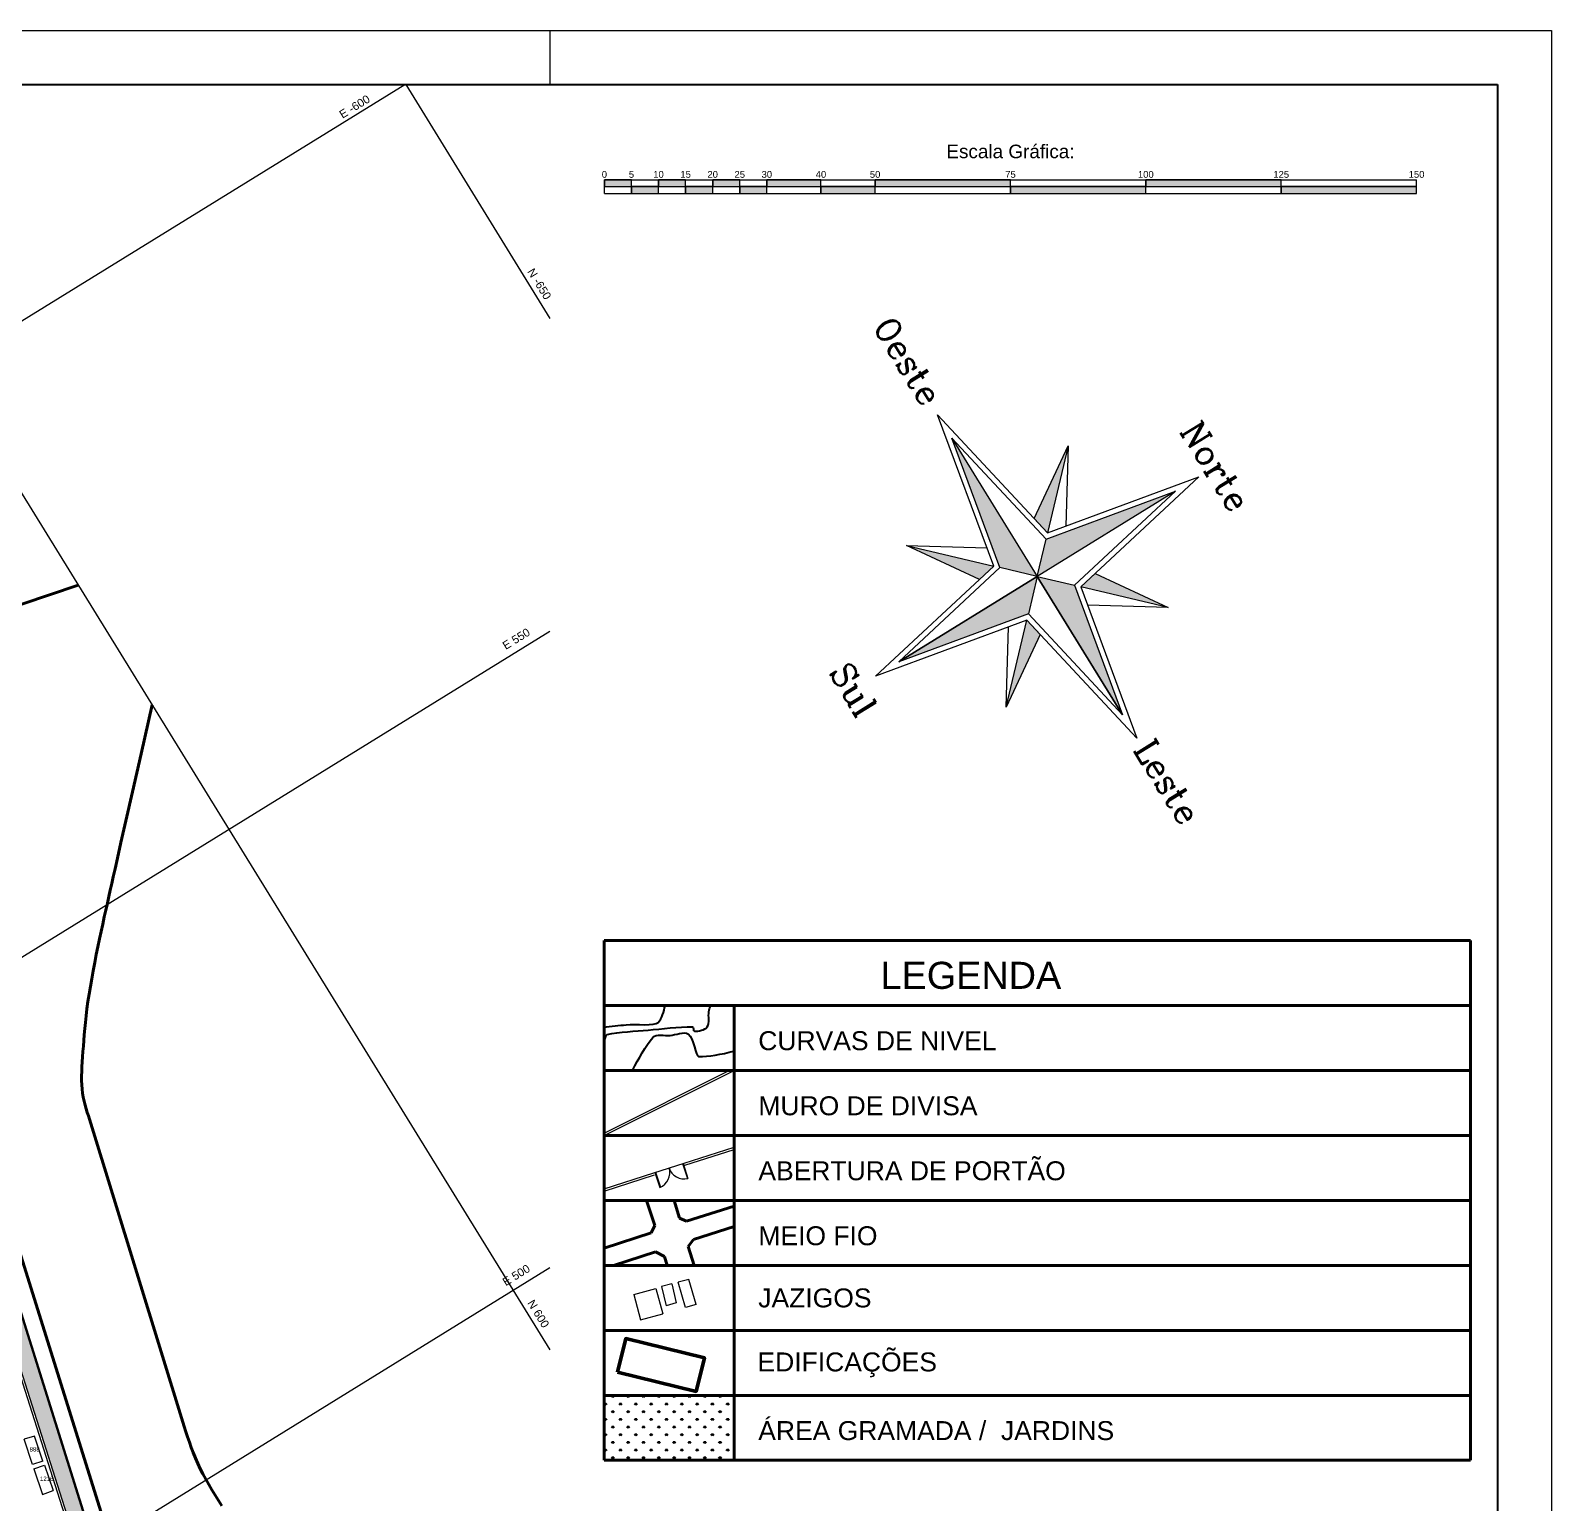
# Model space of a CAD drawing. Header units: inches. Extents: x 0 to 420, y 0 to 297.
# Drawn here: x 280 to 420.4, y 161.4 to 297.3 of the extents above; entities that cross this region are included whole.
import ezdxf
from ezdxf.enums import TextEntityAlignment as Align

# ---------------------------------------------------------------- set-up
doc = ezdxf.new("R2010")
doc.units = ezdxf.units.IN
doc.header["$LTSCALE"] = 2.5
doc.header["$MEASUREMENT"] = 0
doc.layers.get('0').update_dxf_attribs({"lineweight": 0})
doc.layers.add('CURVAS', color=7, linetype='Continuous')
doc.layers.add('PEN 06', color=6, linetype='Continuous')
for name, color, linetype, lineweight in [('ESCALA_GRAFICA', 1, 'Continuous', 0), ('MALHA_COORDENADA4', 10, 'Continuous', 0), ('PEN 01', 1, 'Continuous', 9), ('PEN 02', 2, 'Continuous', 20), ('PEN 03', 3, 'Continuous', 30), ('PEN 04', 4, 'Continuous', 40), ('PEN 05', 5, 'Continuous', 50), ('ROSA_DOS_VENTOS', 7, 'Continuous', 0)]:
    doc.layers.add(name, color=color, linetype=linetype, lineweight=lineweight)
doc.styles.add('EOSCH', font='arial.ttf')
doc.styles.add('ESCALA_GRAFICA', font='arial.ttf')
doc.styles.get("Standard").update_dxf_attribs({"font": 'arial.ttf'})
doc.styles.add('TEXTO_DO_NORTE', font='')
doc.styles.get('TEXTO_DO_NORTE').set_extended_font_data('Complex', bold=True)

msp = doc.modelspace()

# ---------------------------------------------------------------- hatches: boundary and pattern name
at = {"layer": 'ESCALA_GRAFICA'}
for points in [[(332.97, 283.53), (332.97, 282.9), (335.47, 282.9), (335.47, 283.53)], [(335.47, 282.9), (335.47, 282.28), (337.97, 282.28), (337.97, 282.9)], [(337.97, 283.53), (337.97, 282.9), (340.47, 282.9), (340.47, 283.53)], [(340.47, 282.9), (340.47, 282.28), (342.97, 282.28), (342.97, 282.9)], [(342.97, 283.53), (342.97, 282.9), (345.47, 282.9), (345.47, 283.53)], [(345.47, 282.9), (345.47, 282.28), (347.97, 282.28), (347.97, 282.9)], [(347.97, 283.53), (347.97, 282.9), (352.97, 282.9), (352.97, 283.53)], [(352.97, 282.9), (352.97, 282.28), (357.97, 282.28), (357.97, 282.9)], [(357.97, 283.53), (357.97, 282.9), (370.47, 282.9), (370.47, 283.53)], [(370.47, 282.9), (370.47, 282.28), (382.97, 282.28), (382.97, 282.9)], [(382.97, 283.53), (382.97, 282.9), (395.47, 282.9), (395.47, 283.53)], [(395.47, 282.9), (395.47, 282.28), (407.97, 282.28), (407.97, 282.9)]]:
    msp.add_hatch(color=7, dxfattribs=at).paths.add_polyline_path(points, flags=0)
at = {"layer": 'PEN 03'}
h = msp.add_hatch(dxfattribs=at)
h.set_pattern_fill('GRASS', color=256, angle=-58.3307, style=0)
h.set_pattern_definition([(31.66932, (10.4577, 355.69984), (0.2305709, 0.9730555), [0.1875, -1.2267136]), (346.66932, (10.4577, 355.6998), (0.230571, 0.9730555), [0.1875, -0.8125]), (76.66932, (10.4577, 355.6998), (-0.9730555, 0.230571), [0.1875, -0.8125])])
h.paths.add_polyline_path([(263.73, 221.78), (292.14, 132.58), (290.36, 129.1), (248.68, 117.41), (250.3, 113.1), (293.18, 125), (294.82, 128.86), (266.12, 220.21), (266.11, 220.26), (266.11, 220.31), (266.1, 220.36), (266.08, 220.4), (266.07, 220.45), (266.06, 220.49), (266.04, 220.54), (266.03, 220.59), (266.01, 220.63), (265.99, 220.67), (265.97, 220.72), (265.95, 220.76), (265.93, 220.8), (265.91, 220.85), (265.88, 220.89), (265.86, 220.93), (265.83, 220.97), (265.8, 221.01), (265.77, 221.05), (265.74, 221.08), (265.71, 221.12), (265.68, 221.16), (265.65, 221.19), (265.62, 221.23), (265.58, 221.26), (265.55, 221.29), (265.51, 221.33), (265.47, 221.36), (265.44, 221.39), (265.4, 221.42), (265.36, 221.44), (265.32, 221.47), (265.28, 221.5), (265.24, 221.52), (265.2, 221.54), (265.15, 221.57), (265.11, 221.59), (265.07, 221.61), (265.02, 221.63), (264.98, 221.64), (264.93, 221.66), (264.89, 221.67), (264.84, 221.69), (264.79, 221.7), (264.75, 221.71), (264.7, 221.72), (264.65, 221.73), (264.61, 221.74), (264.56, 221.75), (264.51, 221.75), (264.46, 221.76), (264.41, 221.76), (264.37, 221.76), (264.32, 221.76), (264.27, 221.76), (264.22, 221.76), (264.17, 221.75), (264.13, 221.75), (264.08, 221.74), (264.03, 221.73), (263.98, 221.72), (263.94, 221.71), (263.89, 221.7), (263.84, 221.69)])
h = msp.add_hatch(dxfattribs=at)
h.set_pattern_fill('GRASS', color=256, style=0)
h.paths.add_polyline_path([(344.94, 171.3), (332.94, 171.3), (332.94, 165.3), (344.94, 165.3)])
at = {"layer": 'ROSA_DOS_VENTOS'}
for points in [[(372.94, 246.91), (369.5, 247.72), (365.06, 259.67)], [(372.66, 252.25), (375.8, 258.98), (373.89, 250.93)], [(372.94, 246.91), (373.76, 250.35), (385.71, 254.78)], [(367.6, 246.63), (360.87, 249.77), (368.92, 247.86)], [(372.94, 246.91), (372.13, 243.47), (360.17, 239.03)], [(372.94, 246.91), (376.38, 246.09), (380.82, 234.14)], [(378.28, 247.18), (385.02, 244.04), (376.97, 245.95)], [(373.22, 241.56), (370.08, 234.83), (371.99, 242.88)]]:
    msp.add_hatch(color=7, dxfattribs=at).paths.add_polyline_path(points, flags=0)

# ---------------------------------------------------------------- linework, layer by layer
for p, q in [((280.33, 167.54, 1.57), (279.38, 167.24, 1.59)), ((280.17, 164.93, 1.42), (279.38, 167.24, 1.59)), ((281.12, 165.23, 1.4), (280.33, 167.54, 1.57)), ((281.12, 165.23, 1.4), (280.17, 164.93, 1.42)), ((280.29, 164.5, 1.42), (281.27, 164.84, 1.4)), ((280.29, 164.5, 1.42), (281.08, 162.16, 1.21)), ((281.27, 164.84, 1.4), (282.06, 162.5, 1.19)), ((281.08, 162.16, 1.21), (282.06, 162.5, 1.19))]:
    msp.add_line(p, q)
at = {"layer": 'CURVAS', "color": 30, "linetype": 'Continuous'}
msp.add_open_spline([(332.9, 204.06), (332.9, 204.06), (332.91, 204.06), (332.91, 204.06), (333.09, 204.11), (333.05, 204.57), (333.23, 204.61), (334.34, 204.87), (335.87, 204.91), (337, 205.02), (338.23, 205.13), (339.86, 205.36), (341.09, 205.32), (341.23, 205.32), (341.14, 204.91), (341.28, 204.91), (341.66, 204.91), (342.25, 205.02), (342.47, 205.32), (342.73, 205.67), (342.53, 206.32), (342.63, 206.73), (342.67, 206.92), (342.71, 207.1), (342.76, 207.3)], degree=3, knots=[57.992717, 57.992717, 57.992717, 57.992717, 58, 58, 58, 59, 59, 59, 60, 60, 60, 61, 61, 61, 62, 62, 62, 63, 63, 63, 64, 64, 64, 64.097477, 64.097477, 64.097477, 64.097477], dxfattribs=at)
at = {"layer": 'CURVAS', "color": 55, "linetype": 'Continuous'}
for points, knots in [([(332.9, 205.3), (333.56, 205.4), (334.36, 205.46), (334.98, 205.51), (335.87, 205.59), (337.62, 205.39), (337.94, 205.73), (338.29, 206.12), (338.47, 206.69), (338.58, 207.3)], [55.115881, 55.115881, 55.115881, 55.115881, 56, 56, 56, 57, 57, 57, 57.405126, 57.405126, 57.405126, 57.405126]), ([(335.56, 201.3), (336.15, 202.41), (336.77, 203.52), (337.45, 204.35), (337.76, 204.72), (338.55, 204.48), (339.03, 204.52), (339.54, 204.57), (340.33, 204.94), (340.73, 204.65), (341.23, 204.29), (341.39, 202.59), (341.66, 202.59), (342.59, 202.59), (343.79, 202.76), (344.9, 203.09)], [48.483722, 48.483722, 48.483722, 48.483722, 49, 49, 49, 50, 50, 50, 51, 51, 51, 52, 52, 52, 52.496994, 52.496994, 52.496994, 52.496994])]:
    msp.add_open_spline(points, degree=3, knots=knots, dxfattribs=at)
at = {"layer": 'ESCALA_GRAFICA'}
for p, q in [((335.47, 283.53), (332.97, 283.53)), ((332.97, 283.53), (332.97, 282.9)), ((332.97, 282.28), (332.97, 283.53)), ((332.97, 283.53), (407.97, 283.53)), ((332.97, 282.9), (335.47, 282.9)), ((332.97, 282.9), (407.97, 282.9)), ((335.47, 282.9), (335.47, 283.53)), ((335.47, 282.28), (335.47, 283.53)), ((337.97, 282.9), (335.47, 282.9)), ((335.47, 282.9), (335.47, 282.28)), ((340.47, 283.53), (337.97, 283.53)), ((337.97, 283.53), (337.97, 282.9)), ((337.97, 282.28), (337.97, 283.53)), ((337.97, 282.9), (340.47, 282.9)), ((337.97, 282.28), (337.97, 282.9)), ((340.47, 282.9), (340.47, 283.53)), ((340.47, 282.28), (340.47, 283.53)), ((342.97, 282.9), (340.47, 282.9)), ((340.47, 282.9), (340.47, 282.28)), ((345.47, 283.53), (342.97, 283.53)), ((342.97, 283.53), (342.97, 282.9)), ((342.97, 282.28), (342.97, 283.53)), ((342.97, 282.9), (345.47, 282.9)), ((342.97, 282.28), (342.97, 282.9)), ((345.47, 282.9), (345.47, 283.53)), ((345.47, 282.28), (345.47, 283.53)), ((347.97, 282.9), (345.47, 282.9)), ((345.47, 282.9), (345.47, 282.28)), ((352.97, 283.53), (347.97, 283.53)), ((347.97, 283.53), (347.97, 282.9)), ((347.97, 282.28), (347.97, 283.53)), ((347.97, 282.9), (352.97, 282.9)), ((347.97, 282.28), (347.97, 282.9)), ((352.97, 282.9), (352.97, 283.53)), ((352.97, 282.28), (352.97, 283.53)), ((357.97, 282.9), (352.97, 282.9)), ((352.97, 282.9), (352.97, 282.28)), ((370.47, 283.53), (357.97, 283.53)), ((357.97, 283.53), (357.97, 282.9)), ((357.97, 282.28), (357.97, 283.53)), ((357.97, 282.9), (370.47, 282.9)), ((357.97, 282.28), (357.97, 282.9)), ((370.47, 282.9), (370.47, 283.53)), ((370.47, 282.28), (370.47, 283.53)), ((382.97, 282.9), (370.47, 282.9)), ((370.47, 282.9), (370.47, 282.28)), ((395.47, 283.53), (382.97, 283.53)), ((382.97, 283.53), (382.97, 282.9)), ((382.97, 282.28), (382.97, 283.53)), ((382.97, 282.9), (395.47, 282.9)), ((382.97, 282.28), (382.97, 282.9)), ((395.47, 282.9), (395.47, 283.53)), ((395.47, 282.28), (395.47, 283.53)), ((407.97, 282.9), (395.47, 282.9)), ((395.47, 282.9), (395.47, 282.28)), ((407.97, 282.28), (407.97, 283.53)), ((407.97, 282.28), (407.97, 282.9)), ((332.97, 282.28), (407.97, 282.28)), ((335.47, 282.28), (337.97, 282.28)), ((340.47, 282.28), (342.97, 282.28)), ((345.47, 282.28), (347.97, 282.28)), ((352.97, 282.28), (357.97, 282.28)), ((370.47, 282.28), (382.97, 282.28)), ((395.47, 282.28), (407.97, 282.28))]:
    msp.add_line(p, q, dxfattribs=at)
at = {"layer": 'MALHA_COORDENADA4'}
for p, q in [((12.44, 105.97), (314.53, 292.32)), ((255.87, 292.32), (327.94, 175.49)), ((314.62, 292.32), (327.94, 270.72)), ((12.44, 47.22), (327.94, 241.85)), ((39.75, 5.32), (327.94, 183.1))]:
    msp.add_line(p, q, dxfattribs=at)
at = {"layer": 'PEN 01'}
for p, q in [((263.6, 221.53, 3.83), (291.92, 132.6, -2.17)), ((263.73, 221.78, 3.84), (292.14, 132.58, -2.17)), ((340.34, 192.75, -0.46), (344.94, 194.22, -0.51)), ((340.4, 192.56, -0.46), (344.94, 194.01, -0.51)), ((337.54, 191.85, -0.01), (340.34, 192.75, 0.01)), ((332.94, 190.37, -0.38), (337.54, 191.85, -0.43)), ((332.94, 190.16, -0.38), (337.6, 191.66, -0.43))]:
    msp.add_line(p, q, dxfattribs=at)
at = {"layer": 'PEN 01', "ltscale": 5}
for p, q in [((332.94, 195.3), (344.94, 201.3)), ((332.94, 195.52), (344.49, 201.3))]:
    msp.add_line(p, q, dxfattribs=at)
at = {"layer": 'PEN 01'}
for centre, start, end in [((337.54, 191.85), 292.4182, 17.7802), ((340.34, 192.75), 197.7802, 283.2948)]:
    msp.add_arc(centre, 1.47, start, end, dxfattribs=at)
at = {"layer": 'PEN 02'}
for p, q in [((7.44, 297.32), (420.44, 297.32)), ((327.94, 297.32), (327.94, 292.32)), ((420.44, 297.32), (420.44, 0.32)), ((340.19, 192.7, 0.01), (340.63, 191.31, -0.03)), ((340.24, 192.72, 0.01), (340.67, 191.32, -0.03)), ((337.64, 191.88, -0.01), (338.1, 190.49, -0.05)), ((337.69, 191.9, -0.01), (338.15, 190.51, -0.05)), ((339.19, 181.59, 0.01), (338.25, 181.34, 0.01)), ((338.25, 181.34, 0.01), (338.67, 179.58, -0.08)), ((339.19, 181.59, 0.01), (339.61, 179.83, -0.08)), ((340.77, 182.01, 0.04), (339.77, 181.74, 0.06)), ((340.45, 179.42, -0.01), (339.77, 181.74, 0.06)), ((341.45, 179.68, -0.03), (340.77, 182.01, 0.04)), ((335.68, 180.61, 0.06), (337.73, 181.18, 0.03)), ((335.68, 180.61, 0.06), (336.32, 178.27)), ((337.73, 181.18, 0.03), (338.37, 178.84, -0.03)), ((339.61, 179.83, -0.08), (338.67, 179.58, -0.08)), ((336.32, 178.27), (338.37, 178.84, -0.03)), ((341.45, 179.68, -0.03), (340.45, 179.42, -0.01))]:
    msp.add_line(p, q, dxfattribs=at)
at = {"layer": 'PEN 03'}
msp.add_line((266.12, 220.21, 3.75), (294.82, 128.86, -2.66), dxfattribs=at)
at = {"layer": 'PEN 04'}
for p, q in [((218.4, 223.92, 4.99), (284.38, 246.11, 3.86)), ((267.64, 220.65, 3.56), (291.98, 143.05, -1.58)), ((294.16, 168.41, 0.43), (285.42, 196.79, 2.36)), ((336.85, 189.3, 4.15), (337.62, 186.98, 4.08)), ((339.4, 189.3, 4.18), (339.91, 187.66, 4.13)), ((344.94, 188.77, 4.1), (340.55, 187.38, 4.13)), ((337.62, 186.98, 4.07), (337.29, 186.31, 4.07)), ((339.91, 187.66, 4.13), (340.55, 187.38, 4.13)), ((341.2, 185.69, 4.09), (344.94, 186.89, 4.06)), ((332.94, 184.89, 4.11), (337.29, 186.31, 4.12)), ((340.71, 185.05, 4.05), (341.2, 185.69, 4.09)), ((333.81, 183.3, 4.05), (337.68, 184.55, 4.07)), ((337.68, 184.55, 4.04), (338.51, 184.13, 4.04)), ((338.51, 184.13, 4), (338.76, 183.3, 3.95)), ((340.71, 185.05, 4.05), (341.25, 183.3, 3.94))]:
    msp.add_line(p, q, dxfattribs=at)
for p, q in [((332.94, 165.3), (332.94, 213.3)), ((332.94, 213.3), (412.94, 213.3)), ((412.94, 165.3), (412.94, 213.3)), ((332.94, 207.3), (412.94, 207.3)), ((344.94, 165.3), (344.94, 207.3)), ((332.94, 201.3), (412.94, 201.3)), ((332.94, 195.3), (412.94, 195.3)), ((332.94, 189.3), (412.94, 189.3)), ((332.94, 183.3), (412.94, 183.3)), ((332.94, 177.3), (412.94, 177.3)), ((332.94, 171.3), (412.94, 171.3)), ((332.94, 165.3), (412.94, 165.3))]:
    msp.add_line(p, q, dxfattribs=at).dxf.unprotected_set("ltscale", 0)
for points in [[(291.2, 235.04), (290.19, 230.54), (289.39, 227.01), (288.78, 224.33), (288.33, 222.34), (288.01, 220.91), (287.78, 219.9), (287.61, 219.16), (287.47, 218.55), (287.34, 217.95), (287.2, 217.35), (287.07, 216.74), (286.93, 216.11), (286.78, 215.47), (286.64, 214.81), (286.5, 214.13), (286.35, 213.44), (286.2, 212.72), (286.05, 211.99), (285.9, 211.25), (285.76, 210.51), (285.63, 209.77), (285.5, 209.05), (285.38, 208.34), (285.28, 207.65), (285.19, 206.98), (285.11, 206.35), (285.05, 205.74), (284.99, 205.16), (284.94, 204.6), (284.9, 204.06), (284.86, 203.54), (284.82, 203.04), (284.78, 202.56), (284.75, 202.09), (284.72, 201.64), (284.7, 201.21), (284.69, 200.79), (284.69, 200.38), (284.71, 199.97), (284.74, 199.58), (284.79, 199.2), (284.85, 198.82), (284.93, 198.46), (285.02, 198.1), (285.12, 197.76), (285.22, 197.42), (285.32, 197.1), (285.42, 196.79)], [(297.65, 161.1), (297.34, 161.59), (297.03, 162.08), (296.73, 162.57), (296.44, 163.06), (296.17, 163.55), (295.9, 164.04), (295.65, 164.53), (295.42, 165.02), (295.21, 165.51), (295.01, 166.01), (294.82, 166.5), (294.65, 166.98), (294.48, 167.47), (294.32, 167.94), (294.16, 168.41)]]:
    msp.add_lwpolyline(points, dxfattribs=at)
at = {"layer": 'PEN 05'}
msp.add_lwpolyline([(334.19, 173.44), (341.44, 171.67), (342.2, 174.77), (334.95, 176.54)], close=True, dxfattribs=at)
at = {"layer": 'PEN 06'}
for p, q in [((12.44, 292.32), (415.44, 292.32)), ((415.44, 292.32), (415.44, 5.32))]:
    msp.add_line(p, q, dxfattribs=at)
at = {"layer": 'ROSA_DOS_VENTOS', "color": 1}
for p, q in [((363.73, 261.84), (373.89, 250.93)), ((368.92, 247.86), (363.73, 261.84)), ((365.06, 259.67), (373.76, 250.35)), ((369.5, 247.72), (365.06, 259.67)), ((375.8, 258.98), (375.58, 251.56)), ((373.89, 250.93), (387.88, 256.12)), ((387.88, 256.12), (376.97, 245.95)), ((373.76, 250.35), (385.71, 254.78)), ((385.71, 254.78), (376.38, 246.09)), ((360.87, 249.77), (368.29, 249.55)), ((358, 237.69), (368.92, 247.86)), ((360.17, 239.03), (369.5, 247.72)), ((376.38, 246.09), (380.82, 234.14)), ((376.97, 245.95), (382.15, 231.97)), ((372.13, 243.47), (360.17, 239.03)), ((380.82, 234.14), (372.13, 243.47)), ((385.02, 244.04), (377.59, 244.26)), ((371.99, 242.88), (358, 237.69)), ((370.08, 234.83), (370.3, 242.25)), ((382.15, 231.97), (371.99, 242.88))]:
    msp.add_line(p, q, dxfattribs=at)
at = {"layer": 'ROSA_DOS_VENTOS'}
for p, q in [((365.06, 259.67), (372.94, 246.91)), ((369.5, 247.72), (365.06, 259.67)), ((365.06, 259.67), (380.82, 234.14)), ((372.66, 252.25), (375.8, 258.98)), ((375.8, 258.98), (373.89, 250.93)), ((385.71, 254.78), (360.17, 239.03)), ((385.71, 254.78), (372.94, 246.91)), ((373.76, 250.35), (385.71, 254.78)), ((373.89, 250.93), (372.66, 252.25)), ((372.94, 246.91), (373.76, 250.35)), ((360.87, 249.77), (368.92, 247.86)), ((367.6, 246.63), (360.87, 249.77)), ((368.92, 247.86), (367.6, 246.63)), ((372.94, 246.91), (369.5, 247.72)), ((360.17, 239.03), (372.94, 246.91)), ((372.94, 246.91), (372.13, 243.47)), ((380.82, 234.14), (372.94, 246.91)), ((372.94, 246.91), (376.38, 246.09)), ((376.38, 246.09), (380.82, 234.14)), ((376.97, 245.95), (378.28, 247.18)), ((385.02, 244.04), (376.97, 245.95)), ((378.28, 247.18), (385.02, 244.04)), ((372.13, 243.47), (360.17, 239.03)), ((370.08, 234.83), (371.99, 242.88)), ((371.99, 242.88), (373.22, 241.56)), ((373.22, 241.56), (370.08, 234.83))]:
    msp.add_line(p, q, dxfattribs=at)

# ---------------------------------------------------------------- texts
for s, p in [('E -600', (311.53, 290.59)), ('E 550', (326.31, 241.36)), ('E 500', (326.31, 182.61))]:
    msp.add_text(s, height=0.75, rotation=31.6693).set_placement(p, align=Align.BOTTOM_RIGHT)
for s, p in [('N -650', (325.63, 274.94)), ('N 600', (325.63, 179.71))]:
    msp.add_text(s, height=0.75, rotation=301.6693).set_placement(p, align=Align.BOTTOM_LEFT)
for s, p in [('888', (279.89, 166.11)), ('1216', (280.85, 163.4))]:
    msp.add_text(s, height=0.4).set_placement(p)
at = {"attachment_point": 1, "style": 'EOSCH'}
for s, insert, char_height, width in [('LEGENDA', (358.47, 211.33), 2.5, 17.6044), ('CURVAS DE NIVEL', (347.18, 204.92), 1.75, 52.9064), ('MURO DE DIVISA', (347.19, 198.91), 1.75, 52.9064), ('ABERTURA DE PORTÃO', (347.19, 192.91), 1.75, 52.9064), ('MEIO FIO', (347.19, 186.91), 1.75, 52.9064), ('JAZIGOS', (347.18, 181.17), 1.75, 52.9064), ('EDIFICAÇÕES', (347.11, 175.26), 1.75, 52.9064), ('ÁREA GRAMADA /  JARDINS', (347.18, 168.92), 1.75, 52.9064)]:
    msp.add_mtext(s, dxfattribs=dict(at, insert=insert, char_height=char_height, width=width))
at = {"layer": 'ESCALA_GRAFICA', "color": 7, "style": 'ESCALA_GRAFICA'}
msp.add_text('Escala Gráfica:', height=1.25, dxfattribs=at).set_placement((370.47, 285.15), align=Align.BOTTOM_CENTER)
for tag, text, p in [('0', '0m', (332.97, 283.53)), ('5', '5', (335.47, 283.53)), ('10', '10', (337.97, 283.53)), ('15', '15', (340.47, 283.53)), ('20', '20', (342.97, 283.53)), ('25', '25', (345.47, 283.53)), ('30', '30', (347.97, 283.53)), ('40', '40', (352.97, 283.53)), ('50', '50', (357.97, 283.53)), ('75', '75', (370.47, 283.53)), ('100', '100', (382.97, 283.53)), ('125', '125', (395.47, 283.53)), ('150', '150 m', (407.97, 283.53))]:
    msp.add_attdef(tag, text=text, height=0.625, dxfattribs=at).set_placement(p, align=Align.BOTTOM_CENTER)
at = {"layer": 'ROSA_DOS_VENTOS', "style": 'TEXTO_DO_NORTE'}
msp.add_attdef('Oeste', text='W', height=2.25, rotation=301.6693, dxfattribs=at).set_placement((362.37, 262.42), align=Align.RIGHT)
at = {"layer": 'ROSA_DOS_VENTOS', "style": 'TEXTO_DO_NORTE', "oblique": 360}
msp.add_attdef('Norte', text='N', height=2.25, rotation=301.6693, dxfattribs=at).set_placement((387.88, 256.12), align=Align.BOTTOM_CENTER)
msp.add_attdef('Sul', text='S', height=2.25, rotation=301.6693, dxfattribs=at).set_placement((356.94, 237.04), align=Align.TOP_CENTER)
at = {"layer": 'ROSA_DOS_VENTOS', "style": 'TEXTO_DO_NORTE'}
msp.add_attdef('Leste', (381.78, 230.95), 'L', height=2.25, rotation=301.6693, dxfattribs=at)

doc.saveas('drawing.dxf')
